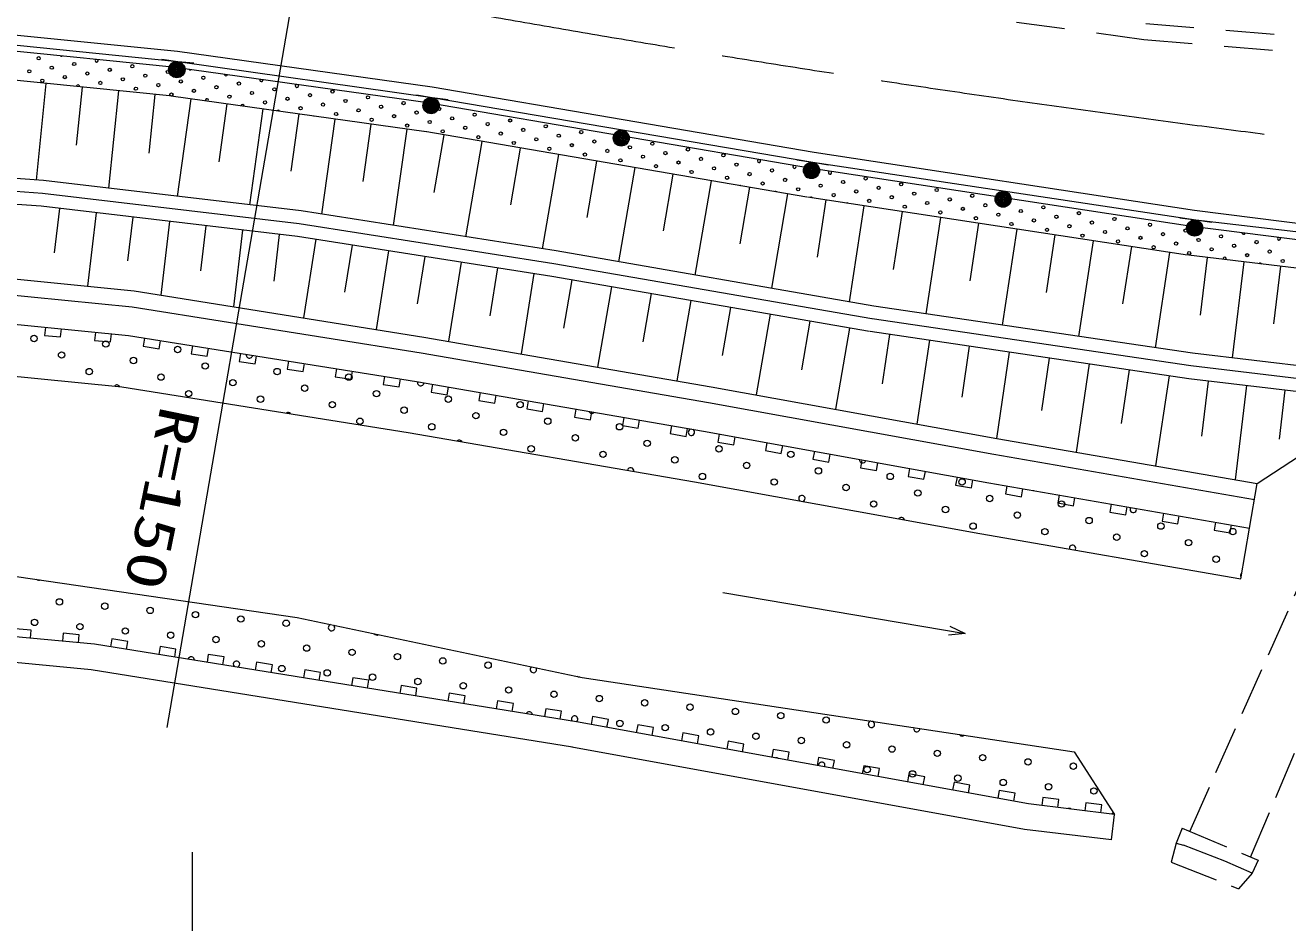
# Model space of a CAD drawing. Units: millimetres, scale not verified. Extents: x 33656 to 673656, y 21260 to 381260.
# Drawn here: x 268808 to 308004, y 258493 to 286357 of the extents above; entities that cross this region are included whole.
import ezdxf
from ezdxf.enums import TextEntityAlignment as Align

# ---------------------------------------------------------------- set-up
doc = ezdxf.new("R2010")
doc.units = ezdxf.units.MM
doc.header["$LTSCALE"] = 1000
for name, pattern in [('CHAIN', [18.5, 12, -1.5, 3.5, -1.5]), ('USER1', [2.5, 1.5, -1]), ('USER3', [2, 1.5, -0.5])]:
    doc.linetypes.add(name, pattern=pattern)
doc.layers.add('S-SUV', color=7, linetype='Continuous', lineweight=13)
doc.styles.add('ＭＳ ゴシック', font='')
doc.styles.get('ＭＳ ゴシック').set_extended_font_data('MS Gothic')

# ---------------------------------------------------------------- blocks, each defined once
blk = doc.blocks.new('BUHIN30')
at = {"color": 7, "linetype": 'Continuous', "lineweight": 13}
for radius in [249, 220, 191, 161, 132, 97.5, 67.5, 38.8, 7.5]:
    blk.add_circle((-28, -247), radius, dxfattribs=at)
blk = doc.blocks.new('BUHIN31')
at = {"color": 7, "linetype": 'Continuous', "lineweight": 13}
for radius in [249, 220, 191, 161, 132, 97.5, 67.5, 38.8, 7.5]:
    blk.add_circle((-36, -246), radius, dxfattribs=at)
blk = doc.blocks.new('BUHIN32')
at = {"color": 7, "linetype": 'Continuous', "lineweight": 13}
for radius in [249, 220, 191, 161, 132, 97.5, 67.5, 38.8, 7.5]:
    blk.add_circle((-41, -245), radius, dxfattribs=at)
blk = doc.blocks.new('BUHIN33')
at = {"color": 7, "linetype": 'Continuous', "lineweight": 13}
for radius in [249, 220, 191, 161, 132, 97.5, 67.5, 38.8, 7.5]:
    blk.add_circle((-34, -246), radius, dxfattribs=at)
blk = doc.blocks.new('BUHIN34')
at = {"color": 7, "linetype": 'Continuous', "lineweight": 13}
for radius in [249, 220, 191, 161, 132, 97.5, 67.5, 38.8, 7.5]:
    blk.add_circle((-24, -248), radius, dxfattribs=at)
blk = doc.blocks.new('BUHIN50')
at = {"color": 7, "linetype": 'Continuous', "lineweight": 13}
blk.add_lwpolyline([(15, -250), (265, -235), (235, 265), (-15, 250)], dxfattribs=at)
blk = doc.blocks.new('BUHIN51')
at = {"color": 7, "linetype": 'Continuous', "lineweight": 13}
blk.add_lwpolyline([(1, -250), (251, -249), (249, 251), (-1, 250)], dxfattribs=at)
blk = doc.blocks.new('BUHIN52')
at = {"color": 7, "linetype": 'Continuous', "lineweight": 13}
blk.add_lwpolyline([(5, -250), (255, -244), (244, 255), (-5, 250)], dxfattribs=at)
blk = doc.blocks.new('BUHIN53')
at = {"color": 7, "linetype": 'Continuous', "lineweight": 13}
blk.add_lwpolyline([(22, -249), (271, -227), (227, 271), (-22, 249)], dxfattribs=at)
blk = doc.blocks.new('BUHIN66')
at = {"color": 7, "linetype": 'Continuous', "lineweight": 13}
blk.add_lwpolyline([(-21, 249), (-270, 229), (-229, -270), (21, -249)], dxfattribs=at)
blk = doc.blocks.new('BUHIN67')
at = {"color": 7, "linetype": 'Continuous', "lineweight": 13}
blk.add_lwpolyline([(-6, 250), (-256, 244), (-244, -256), (6, -250)], dxfattribs=at)
blk = doc.blocks.new('BUHIN68')
at = {"color": 7, "linetype": 'Continuous', "lineweight": 13}
blk.add_lwpolyline([(-3, 250), (-253, 247), (-247, -253), (3, -250)], dxfattribs=at)
blk = doc.blocks.new('BUHIN69')
at = {"color": 7, "linetype": 'Continuous', "lineweight": 13}
blk.add_lwpolyline([(-1, 250), (-251, 249), (-249, -251), (1, -250)], dxfattribs=at)
blk = doc.blocks.new('BUHIN70')
at = {"color": 7, "linetype": 'Continuous', "lineweight": 13}
blk.add_lwpolyline([(-3, 250), (-253, 247), (-247, -253), (3, -250)], dxfattribs=at)

msp = doc.modelspace()

# ---------------------------------------------------------------- linework, layer by layer
at = {"layer": 'S-SUV'}
for p, q in [((277191, 287745), (273201, 264557)), ((273533, 285545), (265553, 286345)), ((273483, 285048), (265503, 285848)), ((273544, 285226), (265576, 286027)), ((281445, 284434), (273533, 285545)), ((273393, 284152), (265413, 284953)), ((273544, 285226), (273049, 285296)), ((281376, 283939), (273464, 285050)), ((281446, 284107), (273544, 285226)), ((274041, 285176), (273544, 285226)), ((269446, 284549), (269144, 281550)), ((270574, 284436), (270392, 282631)), ((271702, 284322), (271397, 281295)), ((272829, 284209), (272646, 282381)), ((281446, 284107), (280953, 284191)), ((293304, 282404), (281445, 284434)), ((281250, 283047), (273338, 284159)), ((273952, 284074), (273526, 281045)), ((275068, 283917), (274815, 282114)), ((293219, 281911), (281361, 283941)), ((293257, 282094), (281446, 284107)), ((281941, 284037), (281446, 284107)), ((276185, 283760), (275766, 280781)), ((277301, 283603), (277052, 281831)), ((278418, 283446), (278003, 280493)), ((279534, 283289), (279284, 281506)), ((280651, 283132), (280231, 280143)), ((293068, 281024), (281209, 283054)), ((281802, 282952), (281496, 281167)), ((282988, 282749), (282481, 279790)), ((284174, 282546), (283871, 280780)), ((285359, 282343), (284859, 279416)), ((305104, 280605), (293304, 282404)), ((269378, 281533), (261386, 282108)), ((286545, 282141), (286245, 280387)), ((287731, 281938), (287231, 279012)), ((293257, 282094), (292763, 282169)), ((305028, 280110), (293228, 281910)), ((305147, 280308), (293257, 282094)), ((293750, 282010), (293257, 282094)), ((269340, 281135), (261357, 281709)), ((277371, 280592), (269378, 281533)), ((288917, 281735), (288616, 279978)), ((290103, 281532), (289601, 278602)), ((269302, 280737), (261328, 281310)), ((277316, 280196), (269340, 281135)), ((291289, 281329), (290988, 279569)), ((292475, 281126), (291972, 278191)), ((277262, 279799), (269302, 280737)), ((269871, 280670), (269708, 279289)), ((304893, 279221), (293093, 281020)), ((293661, 280934), (293390, 279160)), ((294847, 280753), (294392, 277772)), ((271008, 280536), (270739, 278255)), ((272145, 280402), (271985, 279045)), ((273282, 280268), (273013, 277979)), ((285287, 279349), (277371, 280592)), ((296032, 280572), (295758, 278775)), ((297218, 280391), (296763, 277402)), ((305147, 280308), (304651, 280366)), ((312365, 279682), (305104, 280605)), ((312982, 279384), (305147, 280308)), ((305642, 280233), (305147, 280308)), ((274419, 280134), (274254, 278733)), ((275556, 280000), (275276, 277618)), ((276693, 279866), (276522, 278409)), ((285222, 278954), (277316, 280196)), ((298404, 280210), (298131, 278420)), ((299590, 280030), (299136, 277050)), ((312302, 279186), (305041, 280109)), ((285157, 278560), (277262, 279799)), ((277826, 279711), (277443, 277273)), ((278954, 279534), (278724, 278070)), ((300776, 279849), (300504, 278064)), ((301962, 279668), (301510, 276699)), ((303148, 279487), (302877, 277709)), ((261278, 279199), (272191, 278110)), ((280082, 279357), (279698, 276914)), ((281209, 279180), (280979, 277713)), ((295155, 277640), (285287, 279349)), ((304334, 279306), (303883, 276347)), ((312905, 278262), (304927, 279216)), ((305497, 279148), (305283, 277357)), ((261228, 278702), (272126, 277614)), ((282337, 279002), (281951, 276545)), ((283465, 278825), (283232, 277340)), ((295087, 277246), (285222, 278954)), ((306637, 279011), (306280, 276027)), ((307776, 278875), (307562, 277084)), ((284593, 278648), (284202, 276155)), ((295019, 276852), (285157, 278560)), ((285773, 278453), (285514, 276956)), ((272191, 278110), (281185, 276677)), ((287006, 278239), (286574, 275744)), ((288239, 278026), (287979, 276529)), ((261139, 277806), (272011, 276721)), ((272126, 277614), (281103, 276184)), ((289472, 277812), (289039, 275317)), ((290704, 277599), (290445, 276101)), ((305043, 276175), (295155, 277640)), ((291937, 277385), (291503, 274879)), ((293170, 277172), (292908, 275663)), ((304990, 275779), (295097, 277244)), ((272011, 276721), (280955, 275296)), ((294402, 276958), (293965, 274434)), ((304937, 275382), (295038, 276848)), ((295639, 276760), (295411, 275224)), ((281185, 276677), (290106, 275132)), ((296878, 276576), (296493, 273977)), ((298118, 276392), (297884, 274809)), ((260980, 276214), (271805, 275133)), ((281103, 276184), (290018, 274640)), ((299358, 276209), (298961, 273530)), ((300598, 276025), (300357, 274400)), ((310991, 275462), (305043, 276175)), ((301837, 275841), (301432, 273102)), ((303077, 275658), (302831, 273996)), ((310944, 275065), (304990, 275779)), ((280955, 275296), (289862, 273754)), ((304317, 275474), (303902, 272674)), ((310896, 274668), (304937, 275382)), ((305533, 275311), (305327, 273595)), ((306725, 275168), (306374, 272246)), ((271805, 275133), (280693, 273718)), ((290106, 275132), (298967, 273529)), ((307917, 275025), (307735, 273508)), ((290018, 274640), (298880, 273037)), ((307057, 272127), (310917, 274666)), ((280693, 273718), (289583, 272178)), ((289862, 273754), (298723, 272151)), ((298967, 273529), (307057, 272127)), ((298880, 273037), (306971, 271635)), ((289583, 272178), (298444, 270575)), ((298723, 272151), (306818, 270748)), ((306818, 270748), (307057, 272127)), ((298444, 270575), (306545, 269172)), ((306545, 269172), (306818, 270748)), ((268114, 269310), (277251, 267968)), ((290464, 268748), (297984, 267476)), ((270957, 267140), (259027, 268266)), ((277251, 267968), (286098, 266112)), ((270856, 266346), (258979, 267467)), ((285920, 264730), (270957, 267140)), ((285793, 263940), (270856, 266346)), ((286098, 266112), (301370, 263803)), ((299950, 262184), (285920, 264730)), ((299830, 261393), (285777, 263943)), ((301370, 263803), (302624, 261858)), ((302624, 261858), (299950, 262184)), ((302527, 261064), (302624, 261858)), ((302527, 261064), (299830, 261393)), ((274004, 241057), (274004, 260684))]:
    msp.add_line(p, q, dxfattribs=at)
at = {"layer": 'S-SUV', "linetype": 'USER1'}
for p, q in [((299584, 286453), (303540, 285917)), ((303594, 286414), (316591, 285325)), ((303540, 285917), (316549, 284827))]:
    msp.add_line(p, q, dxfattribs=at)
at = {"layer": 'S-SUV', "linetype": 'USER3'}
for p, q in [((304959, 261331), (309059, 270533)), ((306851, 260534), (310764, 269803)), ((304725, 261430), (304541, 260968)), ((304725, 261430), (307080, 260437)), ((304541, 260968), (304388, 260374)), ((304541, 260968), (304770, 260903)), ((306047, 260407), (304770, 260903)), ((304388, 260374), (306471, 259549)), ((306901, 260029), (306047, 260407)), ((307080, 260437), (306901, 260029)), ((306901, 260029), (306471, 259549))]:
    msp.add_line(p, q, dxfattribs=at)
at = {"layer": 'S-SUV'}
msp.add_lwpolyline([(297515, 267702), (297984, 267476), (297467, 267419)], dxfattribs=at)
for centre, radius in [((269225, 285333), 49.8), ((268933, 284927), 49.8), ((269631, 285040), 49.8), ((270329, 285153), 49.8), ((271432, 284973), 49.8), ((272131, 285086), 49.8), ((273234, 284906), 49.8), ((269338, 284634), 49.8), ((270036, 284747), 49.8), ((270734, 284860), 49.8), ((271140, 284567), 49.8), ((271838, 284680), 49.8), ((272536, 284793), 49.8), ((273639, 284613), 49.8), ((274337, 284726), 49.8), ((275441, 284546), 49.8), ((272243, 284388), 49.8), ((272941, 284500), 49.8), ((273347, 284208), 49.8), ((274045, 284321), 49.8), ((274743, 284433), 49.8), ((275148, 284141), 49.8), ((275846, 284254), 49.8), ((276544, 284366), 49.8), ((277648, 284187), 49.8), ((278346, 284299), 49.8), ((279449, 284120), 49.8), ((276252, 283961), 49.8), ((276950, 284074), 49.8), ((277355, 283781), 49.8), ((278053, 283894), 49.8), ((278751, 284007), 49.8), ((279855, 283827), 49.8), ((280553, 283940), 49.8), ((281656, 283760), 49.8), ((278459, 283601), 49.8), ((279157, 283714), 49.8), ((279562, 283422), 49.8), ((280260, 283534), 49.8), ((280958, 283647), 49.8), ((281364, 283355), 49.8), ((282062, 283467), 49.8), ((282760, 283580), 49.8), ((283863, 283400), 49.8), ((280666, 283242), 49.8), ((281769, 283062), 49.8), ((282467, 283175), 49.8), ((283165, 283288), 49.8), ((283571, 282995), 49.8), ((284269, 283108), 49.8), ((284967, 283221), 49.8), ((286070, 283041), 49.8), ((282873, 282882), 49.8), ((283976, 282702), 49.8), ((284674, 282815), 49.8), ((285372, 282928), 49.8), ((285778, 282635), 49.8), ((286476, 282748), 49.8), ((287174, 282861), 49.8), ((287579, 282568), 49.8), ((288277, 282681), 49.8), ((285080, 282523), 49.8), ((286183, 282343), 49.8), ((286881, 282456), 49.8), ((287287, 282163), 49.8), ((287985, 282276), 49.8), ((288683, 282389), 49.8), ((289381, 282501), 49.8), ((289786, 282209), 49.8), ((290484, 282322), 49.8), ((288390, 281983), 49.8), ((289088, 282096), 49.8), ((289494, 281803), 49.8), ((290192, 281916), 49.8), ((290890, 282029), 49.8), ((291993, 281849), 49.8), ((290597, 281623), 49.8), ((291295, 281736), 49.8), ((291701, 281444), 49.8), ((292399, 281556), 49.8), ((293097, 281669), 49.8), ((293502, 281377), 49.8), ((294200, 281489), 49.8), ((294898, 281602), 49.8), ((296002, 281422), 49.8), ((292804, 281264), 49.8), ((293907, 281084), 49.8), ((294606, 281197), 49.8), ((295304, 281310), 49.8), ((295709, 281017), 49.8), ((296407, 281130), 49.8), ((297105, 281243), 49.8), ((298209, 281063), 49.8), ((295011, 280904), 49.8), ((296114, 280724), 49.8), ((296812, 280837), 49.8), ((297511, 280950), 49.8), ((297916, 280657), 49.8), ((298614, 280770), 49.8), ((299312, 280883), 49.8), ((299717, 280590), 49.8), ((300416, 280703), 49.8), ((297218, 280545), 49.8), ((298321, 280365), 49.8), ((299019, 280478), 49.8), ((300123, 280298), 49.8), ((300821, 280411), 49.8), ((301519, 280523), 49.8), ((301924, 280231), 49.8), ((302622, 280344), 49.8), ((299425, 280185), 49.8), ((300528, 280005), 49.8), ((301226, 280118), 49.8), ((301632, 279825), 49.8), ((302330, 279938), 49.8), ((303028, 280051), 49.8), ((303726, 280164), 49.8), ((304131, 279871), 49.8), ((304829, 279984), 49.8), ((302735, 279646), 49.8), ((303433, 279758), 49.8), ((303839, 279466), 49.8), ((304537, 279579), 49.8), ((305235, 279691), 49.8), ((305933, 279804), 49.8), ((306338, 279512), 49.8), ((307036, 279624), 49.8), ((304942, 279286), 49.8), ((305640, 279399), 49.8), ((306744, 279219), 49.8), ((307442, 279332), 49.8), ((307847, 279039), 49.8), ((269080, 276633), 99.5), ((271309, 276462), 99.5), ((273539, 276291), 99.5), ((269937, 276119), 99.5), ((272167, 275948), 99.5), ((270795, 275604), 99.5), ((274396, 275777), 99.5), ((276626, 275605), 99.5), ((273024, 275433), 99.5), ((275254, 275262), 99.5), ((277483, 275091), 99.5), ((278855, 275434), 99.5), ((273882, 274919), 99.5), ((276111, 274748), 99.5), ((279713, 274920), 99.5), ((281942, 274749), 99.5), ((278341, 274577), 99.5), ((280570, 274406), 99.5), ((284172, 274578), 99.5), ((279199, 274062), 99.5), ((281428, 273891), 99.5), ((282800, 274235), 99.5), ((285030, 274063), 99.5), ((287259, 273892), 99.5), ((283658, 273720), 99.5), ((285887, 273549), 99.5), ((284515, 273206), 99.5), ((288117, 273378), 99.5), ((290346, 273207), 99.5), ((286745, 273035), 99.5), ((288974, 272864), 99.5), ((292576, 273036), 99.5), ((289832, 272349), 99.5), ((291204, 272692), 99.5), ((293433, 272521), 99.5), ((295663, 272350), 99.5), ((292061, 272178), 99.5), ((294291, 272007), 99.5), ((297892, 272179), 99.5), ((296520, 271836), 99.5), ((298750, 271665), 99.5), ((295148, 271493), 99.5), ((297378, 271322), 99.5), ((299607, 271150), 99.5), ((300979, 271494), 99.5), ((298235, 270807), 99.5), ((301837, 270979), 99.5), ((304066, 270808), 99.5), ((300465, 270636), 99.5), ((302694, 270465), 99.5), ((306296, 270637), 99.5), ((304924, 270294), 99.5), ((303552, 269951), 99.5), ((305782, 269780), 99.5), ((269869, 268455), 99.5), ((271276, 268322), 99.5), ((272684, 268190), 99.5), ((274092, 268057), 99.5), ((269098, 267818), 99.5), ((270506, 267685), 99.5), ((275500, 267924), 99.5), ((276908, 267791), 99.5), ((271914, 267552), 99.5), ((273322, 267419), 99.5), ((274730, 267286), 99.5), ((276138, 267153), 99.5), ((277546, 267020), 99.5), ((278954, 266888), 99.5), ((280362, 266755), 99.5), ((281770, 266622), 99.5), ((283178, 266489), 99.5), ((276775, 266383), 99.5), ((278183, 266250), 99.5), ((279591, 266117), 99.5), ((280999, 265984), 99.5), ((282407, 265851), 99.5), ((283815, 265719), 99.5), ((285223, 265586), 99.5), ((286631, 265453), 99.5), ((288039, 265320), 99.5), ((289447, 265187), 99.5), ((290855, 265054), 99.5), ((292263, 264921), 99.5), ((287269, 264682), 99.5), ((288677, 264550), 99.5), ((293671, 264788), 99.5), ((290085, 264417), 99.5), ((291493, 264284), 99.5), ((292901, 264151), 99.5), ((294308, 264018), 99.5), ((295716, 263885), 99.5), ((297124, 263752), 99.5), ((298532, 263619), 99.5), ((299940, 263487), 99.5), ((301348, 263354), 99.5), ((294946, 263248), 99.5), ((296354, 263115), 99.5), ((297762, 262982), 99.5), ((299170, 262849), 99.5), ((300578, 262716), 99.5), ((301986, 262583), 99.5)]:
    msp.add_circle(centre, radius, dxfattribs=at)
at = {"layer": 'S-SUV', "linetype": 'CHAIN'}
msp.add_arc((370402, 778979), 500000, 259.25098, 263.70691, dxfattribs=at)
at = {"layer": 'S-SUV'}
for centre, radius, start, end in [((269924, 285445), 49.8, 227.9782, 300.5527), ((271027, 285266), 49.8, 139.2404, 29.2906), ((273932, 285019), 49.8, 214.8986, 309.1069), ((275036, 284839), 49.8, 182.8009, 341.2046), ((276139, 284659), 49.8, 154.1863, 9.8192), ((270442, 284455), 49.8, 346.7958, 181.7487), ((277242, 284479), 49.8, 118.9406, 45.0648), ((274450, 284028), 49.8, 322.7615, 201.2305), ((275554, 283848), 49.8, 352.1279, 171.8642), ((276657, 283668), 49.8, 21.5332, 142.4588), ((277761, 283489), 49.8, 71.6291, 92.3629), ((291588, 282142), 49.8, 94.4731, 66.1042), ((292691, 281962), 49.8, 118.0518, 42.5255), ((293795, 281782), 49.8, 115.9267, 46.7321), ((291002, 281331), 49.8, 58.7942, 101.7764), ((292106, 281151), 49.8, 38.8931, 121.6775), ((293209, 280971), 49.8, 29.9633, 132.6959), ((294313, 280791), 49.8, 49.9427, 112.7166), ((305528, 280097), 49.8, 259.3102, 266.2123), ((306631, 279917), 49.8, 184.7366, 340.7859), ((307734, 279737), 49.8, 137.085, 28.4374), ((306046, 279106), 49.8, 324.471, 201.8911), ((307149, 278926), 49.8, 21.5316, 144.8305), ((270452, 276976), 99.5, 263.2816, 265.3112), ((275768, 276120), 99.5, 169.4975, 352.4077), ((271652, 275090), 99.5, 30.0909, 138.5018), ((281085, 275263), 99.5, 164.0669, 356.2774), ((286401, 274407), 99.5, 202.2903, 318.054), ((276969, 274234), 99.5, 41.2821, 120.6232), ((289489, 273721), 99.5, 96.3348, 64.0095), ((282286, 273377), 99.5, 30.4282, 129.9162), ((294805, 272865), 99.5, 172.7363, 346.7576), ((287602, 272520), 99.5, 350.6427, 169.7017), ((292919, 271664), 99.5, 287.9237, 231.5702), ((300122, 272008), 99.5, 251.1923, 269.1473), ((303209, 271323), 99.5, 139.9659, 20.3736), ((296006, 270978), 99.5, 11.7729, 147.721), ((301323, 270122), 99.5, 323.5243, 196.8153), ((306639, 269265), 99.5, 131.0958, 209.2442), ((269231, 269226), 99.5, 224.4909, 298.8044), ((278316, 267658), 99.5, 109.7877, 46.5164), ((279724, 267525), 99.5, 216.4734, 299.8306), ((273960, 266649), 99.5, 355.2896, 166.4115), ((275367, 266516), 99.5, 292.1804, 229.5207), ((284586, 266356), 99.5, 122.0452, 34.2589), ((285994, 266223), 99.5, 229.5125, 286.7915), ((284453, 264948), 99.5, 1.3263, 160.3749), ((285861, 264815), 99.5, 302.2803, 219.4209), ((295079, 264656), 99.5, 92.6631, 70.1412), ((296487, 264523), 99.5, 160.6978, 2.1066), ((297895, 264390), 99.5, 208.9385, 313.8659), ((292130, 263513), 99.5, 52.6164, 106.8153), ((293538, 263380), 99.5, 330.9285, 188.5031), ((301215, 261946), 99.5, 50.3016, 115.7768), ((302623, 261813), 99.5, 108.3745, 146.1754)]:
    msp.add_arc(centre, radius, start, end, dxfattribs=at)

# ---------------------------------------------------------------- block references
at = {"layer": 'S-SUV', "xscale": 0.9999481, "yscale": 0.9999481, "rotation": 359.78209}
for name, p in [('BUHIN33', (273544, 285226)), ('BUHIN34', (273544, 285226)), ('BUHIN32', (281446, 284107)), ('BUHIN33', (281446, 284107)), ('BUHIN32', (287352, 283101)), ('BUHIN32', (293257, 282094)), ('BUHIN31', (293257, 282094)), ('BUHIN31', (299202, 281201)), ('BUHIN31', (305147, 280308)), ('BUHIN30', (305147, 280308))]:
    msp.add_blockref(name, p, dxfattribs=at)
at = {"layer": 'S-SUV', "rotation": 79.59187}
for name, p in [('BUHIN66', (269681, 276953)), ('BUHIN66', (271234, 276798)), ('BUHIN67', (272756, 276602)), ('BUHIN67', (274247, 276365)), ('BUHIN67', (275738, 276127)), ('BUHIN67', (277228, 275890)), ('BUHIN67', (278719, 275652)), ('BUHIN67', (280210, 275415)), ('BUHIN68', (281698, 275168)), ('BUHIN68', (283182, 274911)), ('BUHIN68', (284666, 274654)), ('BUHIN68', (286151, 274396)), ('BUHIN68', (287635, 274139)), ('BUHIN68', (289119, 273882)), ('BUHIN69', (290600, 273620)), ('BUHIN69', (292077, 273353)), ('BUHIN69', (293554, 273086)), ('BUHIN69', (295031, 272819)), ('BUHIN69', (296508, 272551)), ('BUHIN69', (297984, 272284)), ('BUHIN70', (299532, 272010)), ('BUHIN70', (301151, 271730)), ('BUHIN70', (302770, 271449)), ('BUHIN70', (304389, 271169)), ('BUHIN70', (306008, 270888)), ('BUHIN53', (268720, 267351)), ('BUHIN53', (270211, 267210)), ('BUHIN52', (271705, 267020)), ('BUHIN52', (273201, 266779)), ('BUHIN52', (274698, 266538)), ('BUHIN52', (276194, 266297)), ('BUHIN52', (277690, 266056)), ('BUHIN52', (279187, 265815)), ('BUHIN52', (280683, 265574)), ('BUHIN52', (282179, 265333)), ('BUHIN52', (283676, 265092)), ('BUHIN52', (285172, 264851)), ('BUHIN51', (286622, 264603)), ('BUHIN51', (288025, 264348)), ('BUHIN51', (289428, 264094)), ('BUHIN51', (290831, 263839)), ('BUHIN51', (292234, 263585)), ('BUHIN51', (293637, 263330)), ('BUHIN51', (295040, 263075)), ('BUHIN51', (296443, 262821)), ('BUHIN51', (297846, 262566)), ('BUHIN51', (299249, 262312)), ('BUHIN50', (300619, 262103)), ('BUHIN50', (301955, 261940))]:
    msp.add_blockref(name, p, dxfattribs=at)

# ---------------------------------------------------------------- texts
at = {"layer": 'S-SUV', "style": 'ＭＳ ゴシック', "width": 1.35}
msp.add_text('R=150', height=1246, rotation=258.4, dxfattribs=at).set_placement((272658, 274666), align=Align.BOTTOM_LEFT)

doc.saveas('drawing.dxf')
